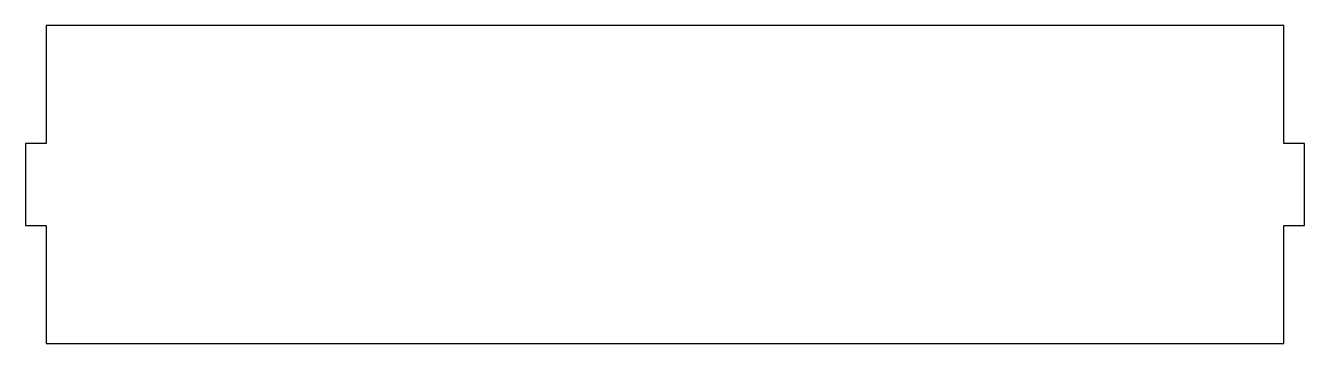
# Model space of a CAD drawing. Header units: millimetres. Extents: x -187 to 0, y 12 to 58.
import ezdxf

# ---------------------------------------------------------------- set-up
doc = ezdxf.new("R2010")
doc.units = ezdxf.units.MM
doc.layers.get('0').update_dxf_attribs({"linetype": 'CONTINUOUS'})

msp = doc.modelspace()

# ---------------------------------------------------------------- linework, layer by layer
msp.add_lwpolyline([(-187.5, 41.05), (-187.5, 29.05), (-184.5, 29.05), (-184.5, 11.8), (-3, 11.8), (-3, 29.05), (0, 29.05), (0, 41.05), (-3, 41.05), (-3, 58.3), (-184.5, 58.3), (-184.5, 41.05)], close=True)

doc.saveas('drawing.dxf')
